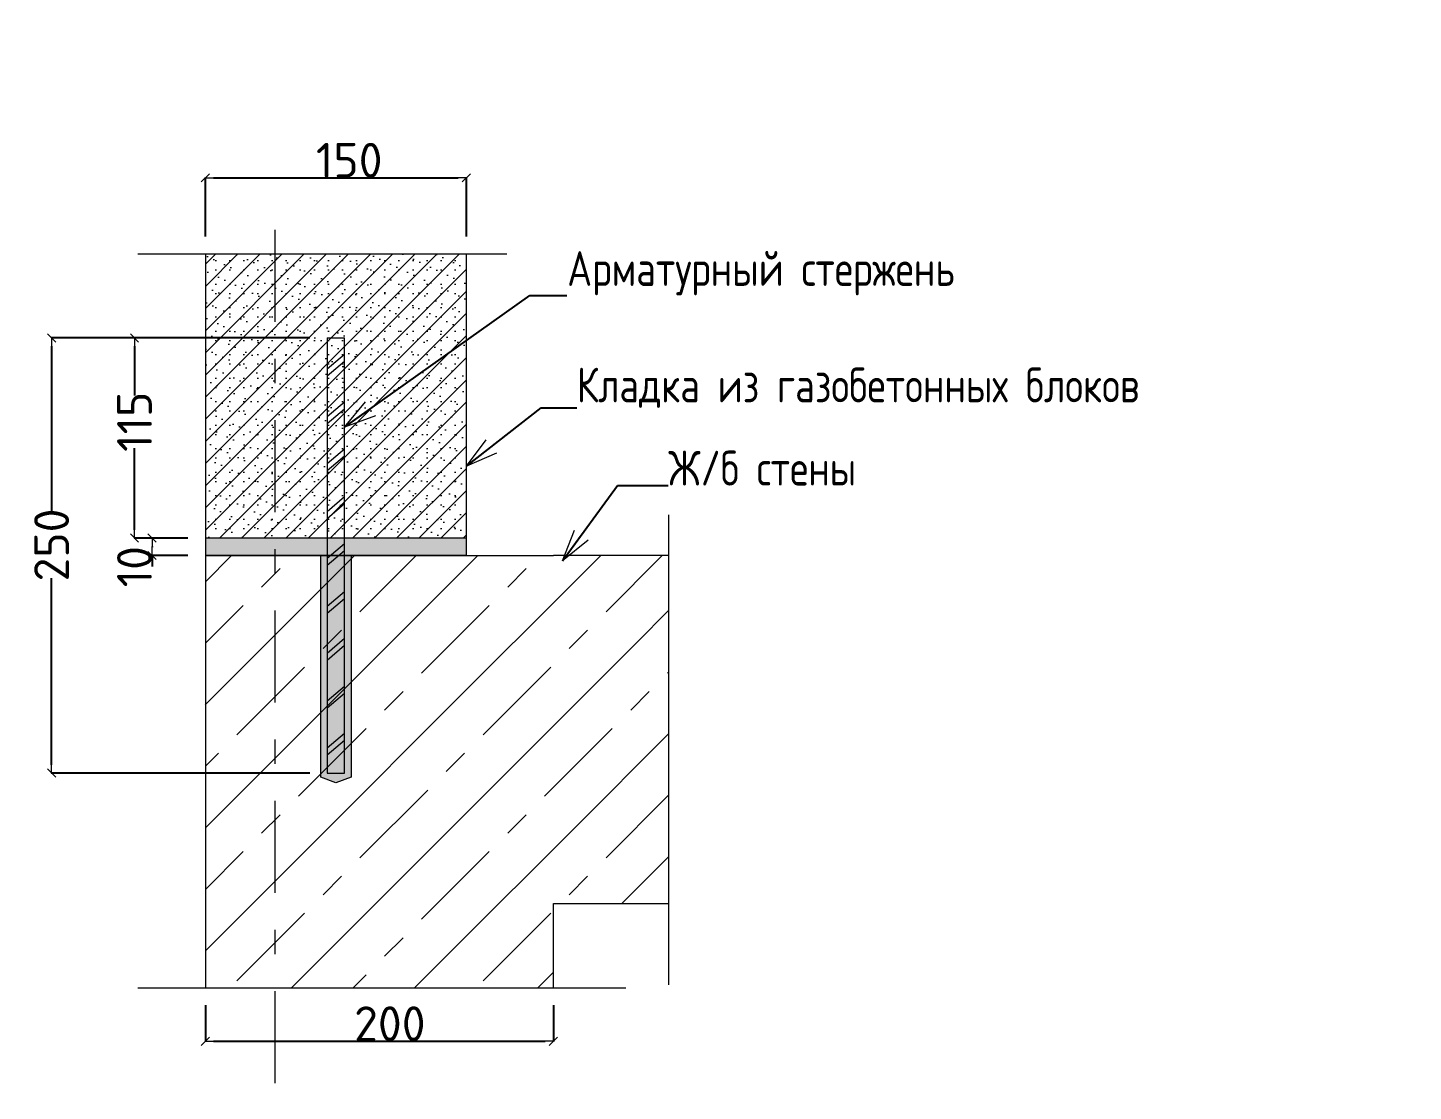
# Model space of a CAD drawing. Header units: millimetres. Extents: x -3689 to 2883575, y -702957 to -604547.
# Drawn here: x 2697002 to 2697799, y -657432 to -656821 of the extents above; entities that cross this region are included whole.
import ezdxf

# ---------------------------------------------------------------- set-up
doc = ezdxf.new("R2010")
doc.units = ezdxf.units.MM
doc.header["$PDMODE"] = 35
doc.linetypes.add('ACAD_ISO10W100', pattern=[1093.611073, 529.166651, -211.666656, 141.111112, -211.666656])
for name, color, linetype in [('_1-1_ Внутренние стены', 7, 'Continuous'), ('_4-0_ Размеры Р', 7, 'Continuous'), ('_4-1_ Выноски на планах АР Р', 7, 'Continuous'), ('_4-1_ Оси', 7, 'Continuous')]:
    doc.layers.add(name, color=color, linetype=linetype)
doc.styles.add('стиль1', font='isocpeur.ttf')
doc.linetypes.add('линия разрыва короткая', pattern='A,0,[1,РЎРЎРў СЃРѕ СЃС‚РѕР»РѕРІРѕР№ PDF 10.10.20231.Shx,S=7.936508,R=0,X=0,Y=0],-1000,0', length=1000)
doc.dimstyles.new('СГЕНЕРИР_СТИЛЬ__20', dxfattribs={"dimtxt": 20, "dimasz": 4.75, "dimexe": 0.18, "dimexo": 10, "dimgap": 0.09, "dimtad": 1, "dimdec": 0, "dimzin": 0, "dimdsep": 46, "dimtxsty": 'стиль1', "dimblk": 'ARROWHEAD_6', "dimblk1": 'ARROWHEAD_6', "dimblk2": 'ARROWHEAD_6', "dimcen": 0.09, "dimclrd": 7, "dimclre": 7, "dimclrt": 7, "dimazin": 0, "dimtfac": 1, "dimtdec": 4, "dimtmove": 0, "dimatfit": 3, "dimfxl": 1, "dimtolj": 1, "dimtzin": 0, "dimarcsym": 0})
doc.dimstyles.new('СГЕНЕРИР_СТИЛЬ__21', dxfattribs={"dimtxt": 0.18, "dimasz": 18.24, "dimexe": 0.18, "dimexo": 0.0625, "dimgap": 0.09, "dimtad": 0, "dimtih": 1, "dimtoh": 1, "dimdec": 4, "dimzin": 0, "dimdsep": 46, "dimtxsty": 'стиль1', "dimcen": 0.09, "dimadec": 0, "dimazin": 0, "dimtfac": 1, "dimtdec": 4, "dimtmove": 0, "dimatfit": 3, "dimldrblk": 'ARROWHEAD_3', "dimfxl": 1, "dimtolj": 1, "dimtzin": 0, "dimarcsym": 0})
doc.dimstyles.new('СГЕНЕРИР_СТИЛЬ__22', dxfattribs={"dimtxt": 20, "dimasz": 4.75, "dimexe": 0.18, "dimexo": 10, "dimgap": 0.09, "dimtad": 1, "dimtih": 1, "dimtoh": 1, "dimdec": 0, "dimzin": 0, "dimdsep": 46, "dimtxsty": 'стиль1', "dimblk": 'ARROWHEAD_6', "dimblk1": 'ARROWHEAD_6', "dimblk2": 'ARROWHEAD_6', "dimcen": 0.09, "dimclrd": 7, "dimclre": 7, "dimclrt": 7, "dimazin": 0, "dimtfac": 1, "dimtdec": 4, "dimtmove": 0, "dimatfit": 3, "dimfxl": 1, "dimtolj": 1, "dimtzin": 0, "dimarcsym": 0})

# ---------------------------------------------------------------- blocks, each defined once
blk = doc.blocks.new('ARROWHEAD_3')
at = {"color": 0, "linetype": 'Continuous', "lineweight": 0}
blk.add_line((0, 0), (-1, 0), dxfattribs=at)
at = {"color": 0, "linetype": 'Continuous', "lineweight": 0, "flags": 128}
blk.add_lwpolyline([(-1, 0.2679), (0, 0), (-1, -0.2679)], dxfattribs=at)
blk = doc.blocks.new('*X486', base_point=(4899605.23, -25463.46))
at = {"layer": '_1-1_ Внутренние стены', "color": 7, "linetype": 'Continuous', "lineweight": 0}
for p, q in [((4899463.32, -25393.24), (4899478.4, -25378.15)), ((4899534.52, -25392.75), (4899549.11, -25378.15)), ((4899552.19, -25410.43), (4899584.47, -25378.15)), ((4899569.87, -25428.11), (4899619.83, -25378.15)), ((4899675.94, -25392.75), (4899690.54, -25378.15)), ((4899693.61, -25410.43), (4899725.89, -25378.15)), ((4899495.63, -25396.29), (4899506.23, -25385.68)), ((4899637.05, -25396.29), (4899647.65, -25385.68)), ((4899463.81, -25463.46), (4899534.52, -25392.75)), ((4899605.23, -25463.46), (4899675.94, -25392.75)), ((4899463.32, -25428.59), (4899485.02, -25406.89)), ((4899587.55, -25445.78), (4899626.44, -25406.89)), ((4899711.29, -25428.11), (4899729.56, -25409.84)), ((4899530.98, -25431.64), (4899541.59, -25421.03)), ((4899672.4, -25431.64), (4899683.01, -25421.03)), ((4899499.16, -25498.82), (4899569.87, -25428.11)), ((4899640.58, -25498.82), (4899711.29, -25428.11)), ((4899481.48, -25481.14), (4899520.37, -25442.25)), ((4899622.9, -25481.14), (4899661.8, -25442.25)), ((4899728.97, -25445.78), (4899729.56, -25445.2)), ((4899566.34, -25467), (4899576.94, -25456.39)), ((4899707.76, -25467), (4899718.36, -25456.39)), ((4899463.32, -25463.95), (4899463.81, -25463.46)), ((4899534.52, -25534.17), (4899605.23, -25463.46)), ((4899516.84, -25516.49), (4899555.73, -25477.6)), ((4899658.26, -25516.49), (4899697.15, -25477.6)), ((4899675.94, -25534.17), (4899729.56, -25480.55)), ((4899463.32, -25499.3), (4899470.88, -25491.75)), ((4899601.69, -25502.35), (4899612.3, -25491.75)), ((4899463.32, -25534.66), (4899499.16, -25498.82)), ((4899569.87, -25569.53), (4899640.58, -25498.82)), ((4899552.19, -25551.85), (4899591.08, -25512.96)), ((4899693.61, -25551.85), (4899729.56, -25515.91)), ((4899463.81, -25604.88), (4899534.52, -25534.17)), ((4899495.63, -25537.71), (4899506.23, -25527.1)), ((4899605.23, -25604.88), (4899675.94, -25534.17)), ((4899637.05, -25537.71), (4899647.65, -25527.1)), ((4899463.32, -25570.01), (4899485.02, -25548.31)), ((4899587.55, -25587.2), (4899626.44, -25548.31)), ((4899711.29, -25569.53), (4899729.56, -25551.26)), ((4899530.98, -25573.06), (4899541.59, -25562.46)), ((4899672.4, -25573.06), (4899683.01, -25562.46)), ((4899512.89, -25626.51), (4899569.87, -25569.53)), ((4899702.67, -25578.15), (4899711.29, -25569.53)), ((4899481.48, -25622.56), (4899520.37, -25583.67)), ((4899622.9, -25622.56), (4899661.8, -25583.67)), ((4899566.34, -25608.42), (4899576.94, -25597.81)), ((4899463.32, -25605.37), (4899463.81, -25604.88)), ((4899583.6, -25626.51), (4899605.23, -25604.88)), ((4899548.24, -25626.51), (4899555.73, -25619.02)), ((4899654.31, -25626.51), (4899663.32, -25617.5))]:
    blk.add_line(p, q, dxfattribs=at)
blk = doc.blocks.new('ARROWHEAD_6')
at = {"color": 0, "linetype": 'Continuous', "lineweight": 0}
for p, q in [((0, 0), (-1, 0)), ((-0.5, -0.5), (0.5, 0.5))]:
    blk.add_line(p, q, dxfattribs=at)
blk = doc.blocks.new('*D494')
at = {"layer": '_4-0_ Размеры Р', "color": 7, "linetype": 'Continuous', "lineweight": -2, "transparency": 16777216}
for p, q in [((2697164.49, -656999.21), (2697015.96, -656999.21)), ((2697016.14, -657003.96), (2697016.14, -657099.09)), ((2697016.14, -657244.46), (2697016.14, -657137.27)), ((2697164.49, -657249.21), (2697015.96, -657249.21))]:
    blk.add_line(p, q, dxfattribs=at)
at = {"layer": 'Defpoints', "color": 0, "linetype": 'Continuous', "transparency": 16777216}
for p in [(2697016.14, -656999.21), (2697174.49, -656999.21), (2697174.49, -657249.21)]:
    blk.add_point(p, dxfattribs=at)
at = {"layer": '_4-0_ Размеры Р', "color": 7, "linetype": 'Continuous', "lineweight": -2, "transparency": 16777216, "xscale": 4.750000000000001, "yscale": 4.750000000000001, "zscale": 4.750000000000001}
for p, rotation in [((2697016.14, -656999.21), 90), ((2697016.14, -657249.21), 270)]:
    blk.add_blockref('ARROWHEAD_6', p, dxfattribs=dict(at, rotation=rotation))
at = {"layer": '_4-0_ Размеры Р', "color": 7, "linetype": 'Continuous', "lineweight": 0, "transparency": 16777216, "insert": (2697016.14, -657118.18), "char_height": 20, "attachment_point": 5, "rotation": 90, "style": 'стиль1'}
blk.add_mtext('\\A1;250', dxfattribs=at)
blk = doc.blocks.new('*D495')
at = {"layer": '_4-0_ Размеры Р', "color": 7, "linetype": 'Continuous', "lineweight": -2, "transparency": 16777216}
for p, q in [((2697094.49, -657114.21), (2697073.68, -657114.21)), ((2697073.86, -657118.96), (2697073.86, -657119.46)), ((2697094.49, -657124.21), (2697073.68, -657124.21)), ((2697073.86, -657124.21), (2697073.86, -657130.62))]:
    blk.add_line(p, q, dxfattribs=at)
at = {"layer": 'Defpoints', "color": 0, "linetype": 'Continuous', "transparency": 16777216}
for p in [(2697073.86, -657114.21), (2697104.49, -657114.21), (2697104.49, -657124.21)]:
    blk.add_point(p, dxfattribs=at)
at = {"layer": '_4-0_ Размеры Р', "color": 7, "linetype": 'Continuous', "lineweight": -2, "transparency": 16777216, "xscale": 4.750000000000001, "yscale": 4.750000000000001, "zscale": 4.750000000000001}
for p, rotation in [((2697073.86, -657114.21), 90), ((2697073.86, -657124.21), 270)]:
    blk.add_blockref('ARROWHEAD_6', p, dxfattribs=dict(at, rotation=rotation))
at = {"layer": '_4-0_ Размеры Р', "color": 7, "linetype": 'Continuous', "lineweight": 0, "transparency": 16777216, "insert": (2697063.77, -657130.62), "char_height": 20, "attachment_point": 5, "rotation": 90, "style": 'стиль1'}
blk.add_mtext('\\A1;10', dxfattribs=at)
blk = doc.blocks.new('*D496')
at = {"layer": '_4-0_ Размеры Р', "color": 7, "linetype": 'Continuous', "lineweight": -2, "transparency": 16777216}
for p, q in [((2697164.49, -656999.21), (2697063.59, -656999.21)), ((2697063.77, -657003.96), (2697063.77, -657032.29)), ((2697063.77, -657109.46), (2697063.77, -657062.47)), ((2697094.49, -657114.21), (2697063.59, -657114.21))]:
    blk.add_line(p, q, dxfattribs=at)
at = {"layer": 'Defpoints', "color": 0, "linetype": 'Continuous', "transparency": 16777216}
for p in [(2697063.77, -656999.21), (2697174.49, -656999.21), (2697104.49, -657114.21)]:
    blk.add_point(p, dxfattribs=at)
at = {"layer": '_4-0_ Размеры Р', "color": 7, "linetype": 'Continuous', "lineweight": -2, "transparency": 16777216, "xscale": 4.750000000000001, "yscale": 4.750000000000001, "zscale": 4.750000000000001}
for p, rotation in [((2697063.77, -656999.21), 90), ((2697063.77, -657114.21), 270)]:
    blk.add_blockref('ARROWHEAD_6', p, dxfattribs=dict(at, rotation=rotation))
at = {"layer": '_4-0_ Размеры Р', "color": 7, "linetype": 'Continuous', "lineweight": 0, "transparency": 16777216, "insert": (2697063.77, -657047.38), "char_height": 20, "attachment_point": 5, "rotation": 90, "style": 'стиль1'}
blk.add_mtext('\\A1;115', dxfattribs=at)
blk = doc.blocks.new('*D497')
at = {"layer": '_4-0_ Размеры Р', "color": 7, "linetype": 'Continuous', "lineweight": -2, "transparency": 16777216}
for p, q in [((2697104.49, -656940.91), (2697104.49, -656907.03)), ((2697109.24, -656907.21), (2697249.74, -656907.21)), ((2697254.49, -656940.91), (2697254.49, -656907.03))]:
    blk.add_line(p, q, dxfattribs=at)
at = {"layer": 'Defpoints', "color": 0, "linetype": 'Continuous', "transparency": 16777216}
for p in [(2697254.49, -656907.21), (2697104.49, -656950.91), (2697254.49, -656950.91)]:
    blk.add_point(p, dxfattribs=at)
at = {"layer": '_4-0_ Размеры Р', "color": 7, "linetype": 'Continuous', "lineweight": -2, "transparency": 16777216, "xscale": 4.750000000000001, "yscale": 4.750000000000001, "zscale": 4.750000000000001, "rotation": 180}
blk.add_blockref('ARROWHEAD_6', (2697104.49, -656907.21), dxfattribs=at)
at = {"layer": '_4-0_ Размеры Р', "color": 7, "linetype": 'Continuous', "lineweight": -2, "transparency": 16777216, "xscale": 4.750000000000001, "yscale": 4.750000000000001, "zscale": 4.750000000000001}
blk.add_blockref('ARROWHEAD_6', (2697254.49, -656907.21), dxfattribs=at)
at = {"layer": '_4-0_ Размеры Р', "color": 7, "linetype": 'Continuous', "lineweight": 0, "transparency": 16777216, "insert": (2697187.16, -656897.12), "char_height": 20, "attachment_point": 5, "style": 'стиль1'}
blk.add_mtext('\\A1;150', dxfattribs=at)
blk = doc.blocks.new('*D498')
at = {"layer": '_4-0_ Размеры Р', "color": 7, "linetype": 'Continuous', "lineweight": -2, "transparency": 16777216}
for p, q in [((2697104.49, -657382.57), (2697104.49, -657403.53)), ((2697304.49, -657382.57), (2697304.49, -657403.53)), ((2697109.24, -657403.35), (2697299.74, -657403.35))]:
    blk.add_line(p, q, dxfattribs=at)
at = {"layer": 'Defpoints', "color": 0, "linetype": 'Continuous', "transparency": 16777216}
for p in [(2697104.49, -657372.57), (2697304.49, -657372.57), (2697304.49, -657403.35)]:
    blk.add_point(p, dxfattribs=at)
at = {"layer": '_4-0_ Размеры Р', "color": 7, "linetype": 'Continuous', "lineweight": -2, "transparency": 16777216, "xscale": 4.750000000000001, "yscale": 4.750000000000001, "zscale": 4.750000000000001, "rotation": 180}
blk.add_blockref('ARROWHEAD_6', (2697104.49, -657403.35), dxfattribs=at)
at = {"layer": '_4-0_ Размеры Р', "color": 7, "linetype": 'Continuous', "lineweight": -2, "transparency": 16777216, "xscale": 4.750000000000001, "yscale": 4.750000000000001, "zscale": 4.750000000000001}
blk.add_blockref('ARROWHEAD_6', (2697304.49, -657403.35), dxfattribs=at)
at = {"layer": '_4-0_ Размеры Р', "color": 7, "linetype": 'Continuous', "lineweight": 0, "transparency": 16777216, "insert": (2697210.51, -657393.26), "char_height": 20, "attachment_point": 5, "style": 'стиль1'}
blk.add_mtext('\\A1;200', dxfattribs=at)

msp = doc.modelspace()

# ---------------------------------------------------------------- hatches: boundary and pattern name
at = {"linetype": 'Continuous', "lineweight": 0, "ltscale": 0.1, "true_color": 0xf2f2f2}
msp.add_hatch(color=7, dxfattribs=at).paths.add_polyline_path([(2697254.488, -657114.2081), (2697104.488, -657114.2081), (2697104.488, -657124.2081), (2697254.488, -657124.2081)])
at = {"linetype": 'Continuous', "lineweight": 0, "true_color": 0x333333}
msp.add_hatch(color=250, dxfattribs=at).paths.add_polyline_path([(2697170.9207, -657124.2081), (2697188.2617, -657124.2081), (2697188.2617, -657251.5771), (2697179.4536, -657254.8182), (2697170.9207, -657251.5771)])
at = {"layer": '_1-1_ Внутренние стены', "linetype": 'Continuous', "lineweight": 0}
h = msp.add_hatch(dxfattribs=at)
h.set_pattern_fill('ГАЗОБЕТОН_0004', style=0, pattern_type=2)
h.set_pattern_definition([(45, (2697246.395, -657209.517), (-6.36396, 6.36396), []), (90, (2697240.031, -657203.153), (-8.1, 0), [0, -5.4, 0, -8.1]), (155, (2697246.395, -657196.7894), (3.4232, 7.3411), [0, -3.96, 0, -6.84])])
h.paths.add_polyline_path([(2697104.488, -657114.2081), (2697254.488, -657114.2081), (2697254.488, -656950.9056), (2697104.488, -656950.9056)])

# ---------------------------------------------------------------- linework, layer by layer
at = {"color": 7, "linetype": 'линия разрыва короткая', "lineweight": 0, "ltscale": 0.1}
for p, q in [((2697065.7029, -656950.9056), (2697277.6426, -656950.9056)), ((2697370.7255, -657100.8267), (2697370.7255, -657370.8354)), ((2697065.7029, -657372.5663), (2697346.0966, -657372.5663))]:
    msp.add_line(p, q, dxfattribs=at)
at = {"color": 7, "linetype": 'Continuous', "lineweight": 0, "flags": 128}
msp.add_lwpolyline([(2697170.9207, -657124.2081), (2697188.2617, -657124.2081), (2697188.2617, -657251.5771), (2697179.4536, -657254.8182), (2697170.9207, -657251.5771)], close=True, dxfattribs=at)
at = {"layer": '_1-1_ Внутренние стены', "color": 7, "linetype": 'Continuous', "lineweight": 15}
for p, q in [((2697174.488, -656999.2081), (2697174.488, -657249.2081)), ((2697174.488, -656999.2081), (2697184.488, -656999.2081)), ((2697184.488, -657249.2081), (2697184.488, -656999.2081)), ((2697174.488, -657016.9702), (2697184.488, -657008.5169)), ((2697174.488, -657020.9955), (2697184.488, -657012.5423)), ((2697174.488, -657044.4236), (2697184.488, -657035.9704)), ((2697174.488, -657048.4489), (2697184.488, -657039.9957)), ((2697174.488, -657071.3934), (2697184.488, -657062.9402)), ((2697174.488, -657075.4188), (2697184.488, -657066.9655)), ((2697174.488, -657098.8468), (2697184.488, -657090.3936)), ((2697174.488, -657102.8722), (2697184.488, -657094.4189)), ((2697254.488, -657114.2081), (2697104.488, -657114.2081)), ((2697174.488, -657125.8167), (2697184.488, -657117.3634)), ((2697174.488, -657129.842), (2697184.488, -657121.3888)), ((2697174.488, -657153.2701), (2697184.488, -657144.8168)), ((2697174.488, -657157.2954), (2697184.488, -657148.8422)), ((2697174.488, -657180.2399), (2697184.488, -657171.7867)), ((2697174.488, -657184.2652), (2697184.488, -657175.812)), ((2697174.488, -657207.6933), (2697184.488, -657199.2401)), ((2697174.488, -657211.7187), (2697184.488, -657203.2654)), ((2697174.488, -657234.6631), (2697184.488, -657226.2099)), ((2697174.488, -657238.6885), (2697184.488, -657230.2353)), ((2697174.488, -657249.2081), (2697184.488, -657249.2081))]:
    msp.add_line(p, q, dxfattribs=at)
for points in [[(2697104.488, -656950.9056), (2697104.488, -657124.2081)], [(2697254.488, -657124.2081), (2697254.488, -656950.9056)], [(2697254.488, -657124.2081), (2697104.488, -657124.2081)]]:
    msp.add_lwpolyline(points, dxfattribs=at)
at = {"layer": '_1-1_ Внутренние стены', "color": 7, "linetype": 'Continuous', "lineweight": 20}
for points in [[(2697104.488, -657124.2081), (2697104.488, -657372.5663)], [(2697104.488, -657124.2081), (2697304.488, -657124.2081)], [(2697370.7255, -657124.2081), (2697304.488, -657124.2081)], [(2697304.488, -657372.5663), (2697304.488, -657324.2081)], [(2697304.488, -657324.2081), (2697370.7255, -657324.2081)]]:
    msp.add_lwpolyline(points, dxfattribs=at)
at = {"layer": '_4-1_ Оси', "color": 7, "linetype": 'ACAD_ISO10W100', "lineweight": 0, "ltscale": 0.1}
msp.add_line((2697144.4879, -656937.059), (2697144.4879, -657432.0751), dxfattribs=at)

# ---------------------------------------------------------------- block references
at = {"layer": '_1-1_ Внутренние стены', "color": 7, "linetype": 'Continuous', "lineweight": 0}
msp.add_blockref('*X486', (2697246.395, -657209.5173), dxfattribs=at)

# ---------------------------------------------------------------- texts
at = {"color": 7, "linetype": 'Continuous', "lineweight": 0, "char_height": 20, "attachment_point": 7, "style": 'стиль1'}
for s, insert in [('\\A1;{\\W0.800000x;\\pql;\\fISOCPEUR|b0|i0|c0|p34;Арматурный стержень}', (2697312.3947, -656974.7634)), ('\\A1;{\\W0.800000x;\\pql;\\fISOCPEUR|b0|i0|c0|p34;Кладка из газобетонных блоков}', (2697317.9597, -657039.4032)), ('\\A1;{\\W0.800000x;\\pql;\\fISOCPEUR|b0|i0|c0|p34;Ж/б стены}', (2697370.527, -657084.0084))]:
    msp.add_mtext(s, dxfattribs=dict(at, insert=insert))

# ---------------------------------------------------------------- dimensions: what is measured, and where the dimension line sits
at = {"layer": '_4-0_ Размеры Р', "color": 7, "linetype": 'Continuous', "lineweight": 0}
for base, p1, p2, picture, middle in [((2697254.488, -656907.2055), (2697104.488, -656950.9056), (2697254.488, -656950.9056), '*D497', (2697187.1637, -656907.2055)), ((2697304.488, -657403.3472), (2697104.488, -657372.5663), (2697304.488, -657372.5663), '*D498', (2697210.5121, -657403.3472))]:
    dim = msp.add_linear_dim(base=base, p1=p1, p2=p2, dimstyle='СГЕНЕРИР_СТИЛЬ__22', dxfattribs=at)
    dim.commit()
    dim.dimension.update_dxf_attribs({"geometry": picture, "text_midpoint": middle, "dimtype": 160})
for base, p1, p2, picture, middle in [((2697016.1381, -656999.2081), (2697174.488, -657249.2081), (2697174.488, -656999.2081), '*D494', (2697016.1381, -657118.184)), ((2697063.7731, -656999.2081), (2697104.488, -657114.2081), (2697174.488, -656999.2081), '*D496', (2697063.7731, -657047.3808)), ((2697073.8631, -657114.2081), (2697104.488, -657124.2081), (2697104.488, -657114.2081), '*D495', (2697063.7731, -657130.6198))]:
    dim = msp.add_linear_dim(base=base, p1=p1, p2=p2, angle=90, dimstyle='СГЕНЕРИР_СТИЛЬ__20', dxfattribs=at)
    dim.commit()
    dim.dimension.update_dxf_attribs({"geometry": picture, "text_midpoint": middle, "dimtype": 160, "text_rotation": 90})

# ---------------------------------------------------------------- leaders
at = {"color": 7, "linetype": 'Continuous', "lineweight": 0, "annotation_type": 0, "has_hookline": 1}
for points, hookline_direction, text_width in [([(2697184.488, -657050.5331), (2697290.9771, -656974.7634), (2697312.3047, -656974.7634)], 0, 224), ([(2697254.488, -657072.7929), (2697297.3982, -657039.4032), (2697317.8697, -657039.4032)], 0, 326.4), ([(2697309.7267, -657127.2438), (2697341.4041, -657084.0084), (2697370.437, -657084.0084)], 0, 104), ([(2698212.9054, -657163.6521), (2698102.5011, -657287.9114), (2697857.9569, -657287.9114)], 1, 216), ([(2698167.0596, -657256.6309), (2698091.3951, -657326.9332), (2697945.5512, -657326.9332)], 1, 248)]:
    msp.add_leader(points, dimstyle='СГЕНЕРИР_СТИЛЬ__21', dxfattribs=dict(at, hookline_direction=hookline_direction, text_width=text_width))
at = {"layer": '_4-1_ Выноски на планах АР Р', "color": 7, "linetype": 'Continuous', "lineweight": 0, "annotation_type": 0, "has_hookline": 1, "hookline_direction": 0, "text_width": 380.8}
msp.add_leader([(2696219.2525, -656902.8013), (2696347.0285, -656820.9475), (2696745.3113, -656820.9475)], dimstyle='СГЕНЕРИР_СТИЛЬ__21', dxfattribs=at)

doc.saveas('drawing.dxf')
